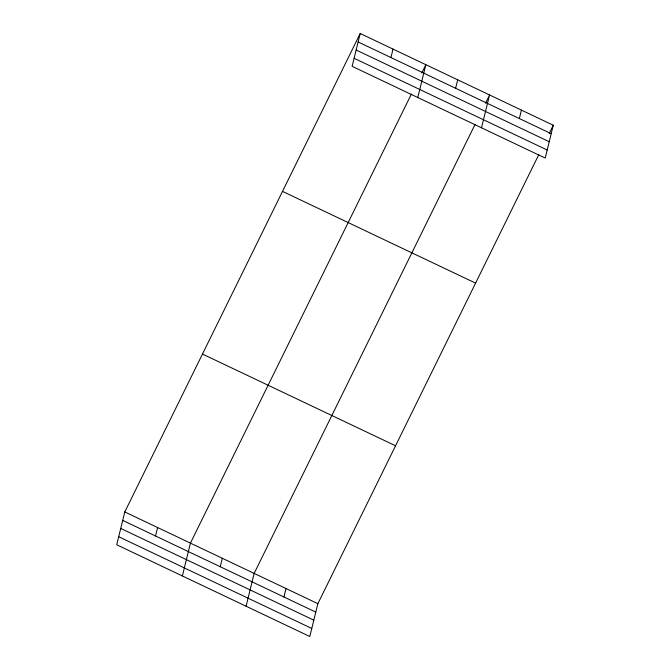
<?xml version="1.0" encoding="UTF-8"?>
<svg xmlns="http://www.w3.org/2000/svg" width="670" height="670" viewBox="0 0 670 670"><rect width="100%" height="100%" fill="white"/><g stroke="black" fill="none" stroke-linecap="round" stroke-linejoin="round"><path stroke-width="1" d="M360.2 33.5L352.135 66.33L545.212 158.061L553.278 125.231L360.2 33.5L124.788 511.939L116.722 544.769L309.8 636.5L317.865 603.67L538.822 154.602M155.532 535.992L157.609 527.533M182.374 575.957L190.431 543.127L411.397 94.06M220.212 566.719L222.289 558.261M246.083 606.233L254.148 573.394L475.105 124.335M390.945 57.553L393.022 49.094M283.929 596.995L286.006 588.536M417.779 97.519L425.844 64.688L421.782 72.946M455.625 88.281L457.702 79.822M481.495 127.794L489.561 94.956L485.499 103.222M519.342 118.556L521.419 110.098M549.207 133.489L553.278 125.231M358.123 41.959L551.201 133.69M356.147 50.007L549.224 141.73M354.112 58.29L547.189 150.021M282.514 191.386L475.591 283.117M202.474 354.053L395.551 445.784M124.788 511.939L317.865 603.67M122.711 520.397L315.788 612.129M120.734 528.437L313.811 620.169M118.699 536.729L311.776 628.46"/></g></svg>
